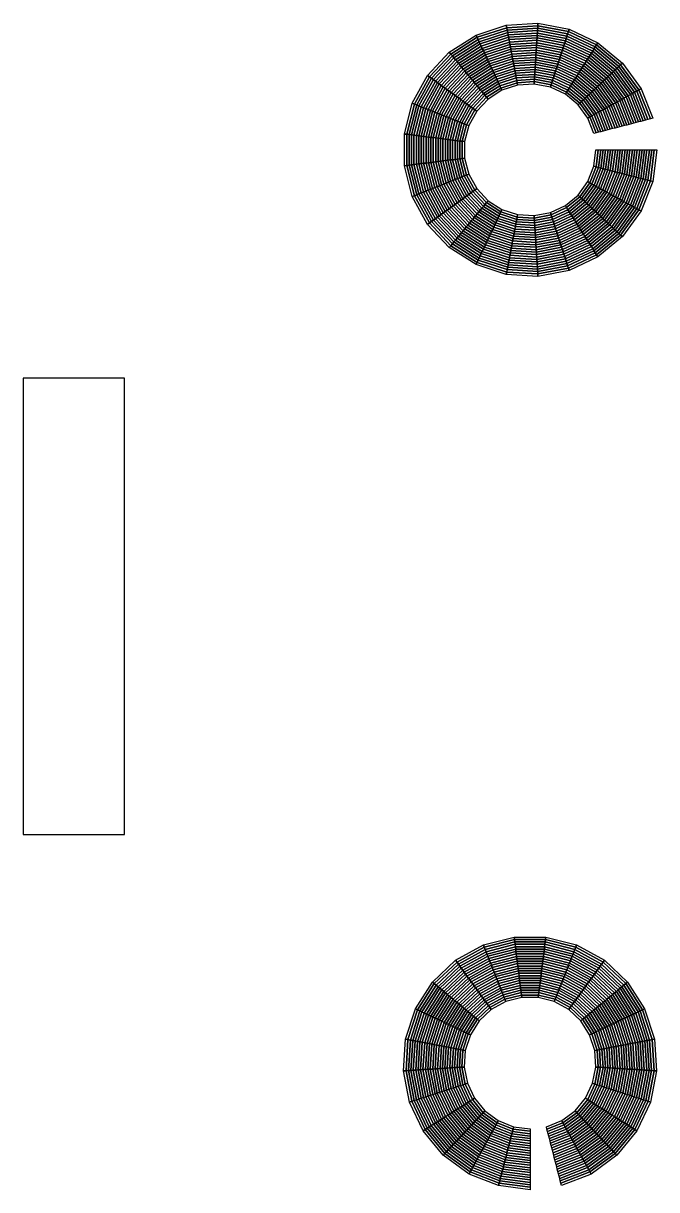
# Model space of a CAD drawing. Header units: millimetres. Extents: x 3.5 to 26.5, y 3.5 to 26.5.
# Drawn here: x 14 to 26.5, y 3.5 to 26.5 of the extents above; entities that cross this region are included whole.
import ezdxf

# ---------------------------------------------------------------- set-up
doc = ezdxf.new("R2010")
doc.units = ezdxf.units.MM
doc.layers.add('CUERPO', color=5, linetype='Continuous')
doc.layers.add('MANIJA', color=3, linetype='Continuous')

msp = doc.modelspace()

# ---------------------------------------------------------------- linework, layer by layer
at = {"layer": 'MANIJA'}
for p, q in [((16, 19.5, 4), (14, 19.5, 4)), ((14, 19.5, 4), (14, 10.5, 4)), ((16, 10.5, 4), (16, 19.5, 4)), ((14, 10.5, 4), (16, 10.5, 4))]:
    msp.add_line(p, q, dxfattribs=at)

# ---------------------------------------------------------------- meshes
at = {"layer": 'CUERPO'}
mesh = msp.add_polymesh((9, 2), dxfattribs=at)
for k, corner in enumerate([(22.437, 25.889, 2.96), (22.406, 25.926, 3), (22.956, 26.219, 2.96), (22.936, 26.262, 3), (23.541, 26.409, 2.96), (23.532, 26.456, 3), (24.154, 26.447, 2.96), (24.157, 26.495, 3), (24.758, 26.332, 2.96), (24.773, 26.378, 3), (25.314, 26.07, 2.96), (25.34, 26.111, 3), (25.787, 25.679, 2.96), (25.822, 25.711, 3), (26.149, 25.181, 2.96), (26.191, 25.204, 3), (26.375, 24.61, 2.96), (26.421, 24.622, 3)]):
    mesh.set_mesh_vertex(divmod(k, 2), corner)
mesh = msp.add_polymesh((9, 9), dxfattribs=at)
for k, corner in enumerate([(22.682, 25.593, 2.64), (22.651, 25.63, 2.68), (22.621, 25.667, 2.72), (22.59, 25.704, 2.76), (22.559, 25.741, 2.8), (22.529, 25.778, 2.84), (22.498, 25.815, 2.88), (22.468, 25.852, 2.92), (22.437, 25.889, 2.96), (23.119, 25.871, 2.64), (23.099, 25.915, 2.68), (23.079, 25.958, 2.72), (23.058, 26.001, 2.76), (23.038, 26.045, 2.8), (23.017, 26.088, 2.84), (22.997, 26.132, 2.88), (22.976, 26.175, 2.92), (22.956, 26.219, 2.96), (23.612, 26.031, 2.64), (23.604, 26.079, 2.68), (23.595, 26.126, 2.72), (23.586, 26.173, 2.76), (23.577, 26.22, 2.8), (23.568, 26.267, 2.84), (23.559, 26.314, 2.88), (23.55, 26.361, 2.92), (23.541, 26.409, 2.96), (24.13, 26.064, 2.64), (24.133, 26.112, 2.68), (24.136, 26.16, 2.72), (24.139, 26.208, 2.76), (24.142, 26.256, 2.8), (24.145, 26.303, 2.84), (24.148, 26.351, 2.88), (24.151, 26.399, 2.92), (24.154, 26.447, 2.96), (24.639, 25.967, 2.64), (24.654, 26.012, 2.68), (24.669, 26.058, 2.72), (24.684, 26.104, 2.76), (24.698, 26.149, 2.8), (24.713, 26.195, 2.84), (24.728, 26.241, 2.88), (24.743, 26.286, 2.92), (24.758, 26.332, 2.96), (25.108, 25.746, 2.64), (25.134, 25.787, 2.68), (25.16, 25.827, 2.72), (25.185, 25.868, 2.76), (25.211, 25.908, 2.8), (25.237, 25.949, 2.84), (25.262, 25.989, 2.88), (25.288, 26.03, 2.92), (25.314, 26.07, 2.96), (25.508, 25.416, 2.64), (25.542, 25.449, 2.68), (25.577, 25.481, 2.72), (25.612, 25.514, 2.76), (25.647, 25.547, 2.8), (25.682, 25.58, 2.84), (25.717, 25.613, 2.88), (25.752, 25.646, 2.92), (25.787, 25.679, 2.96), (25.812, 24.996, 2.64), (25.854, 25.019, 2.68), (25.896, 25.043, 2.72), (25.938, 25.066, 2.76), (25.98, 25.089, 2.8), (26.023, 25.112, 2.84), (26.065, 25.135, 2.88), (26.107, 25.158, 2.92), (26.149, 25.181, 2.96), (26.003, 24.514, 2.64), (26.05, 24.526, 2.68), (26.096, 24.538, 2.72), (26.143, 24.55, 2.76), (26.189, 24.562, 2.8), (26.235, 24.574, 2.84), (26.282, 24.586, 2.88), (26.328, 24.598, 2.92), (26.375, 24.61, 2.96)]):
    mesh.set_mesh_vertex(divmod(k, 9), corner)
mesh = msp.add_polymesh((9, 9), dxfattribs=at)
for k, corner in enumerate([(22.927, 25.298, 2.32), (22.896, 25.335, 2.36), (22.865, 25.372, 2.4), (22.835, 25.408, 2.44), (22.804, 25.445, 2.48), (22.774, 25.482, 2.52), (22.743, 25.519, 2.56), (22.712, 25.556, 2.6), (22.682, 25.593, 2.64), (23.283, 25.524, 2.32), (23.263, 25.567, 2.36), (23.242, 25.611, 2.4), (23.222, 25.654, 2.44), (23.201, 25.697, 2.48), (23.181, 25.741, 2.52), (23.16, 25.784, 2.56), (23.14, 25.828, 2.6), (23.119, 25.871, 2.64), (23.684, 25.654, 2.32), (23.675, 25.701, 2.36), (23.666, 25.748, 2.4), (23.657, 25.796, 2.44), (23.648, 25.843, 2.48), (23.639, 25.89, 2.52), (23.63, 25.937, 2.56), (23.621, 25.984, 2.6), (23.612, 26.031, 2.64), (24.106, 25.681, 2.32), (24.109, 25.729, 2.36), (24.112, 25.776, 2.4), (24.115, 25.824, 2.44), (24.118, 25.872, 2.48), (24.121, 25.92, 2.52), (24.124, 25.968, 2.56), (24.127, 26.016, 2.6), (24.13, 26.064, 2.64), (24.52, 25.602, 2.32), (24.535, 25.647, 2.36), (24.55, 25.693, 2.4), (24.565, 25.739, 2.44), (24.58, 25.784, 2.48), (24.595, 25.83, 2.52), (24.609, 25.875, 2.56), (24.624, 25.921, 2.6), (24.639, 25.967, 2.64), (24.902, 25.422, 2.32), (24.928, 25.462, 2.36), (24.954, 25.503, 2.4), (24.979, 25.543, 2.44), (25.005, 25.584, 2.48), (25.031, 25.624, 2.52), (25.057, 25.665, 2.56), (25.082, 25.706, 2.6), (25.108, 25.746, 2.64), (25.228, 25.153, 2.32), (25.263, 25.186, 2.36), (25.298, 25.218, 2.4), (25.333, 25.251, 2.44), (25.368, 25.284, 2.48), (25.403, 25.317, 2.52), (25.438, 25.35, 2.56), (25.473, 25.383, 2.6), (25.508, 25.416, 2.64), (25.476, 24.811, 2.32), (25.518, 24.834, 2.36), (25.56, 24.858, 2.4), (25.602, 24.881, 2.44), (25.644, 24.904, 2.48), (25.686, 24.927, 2.52), (25.728, 24.95, 2.56), (25.77, 24.973, 2.6), (25.812, 24.996, 2.64), (25.631, 24.419, 2.32), (25.678, 24.431, 2.36), (25.724, 24.443, 2.4), (25.771, 24.455, 2.44), (25.817, 24.467, 2.48), (25.864, 24.478, 2.52), (25.91, 24.49, 2.56), (25.957, 24.502, 2.6), (26.003, 24.514, 2.64)]):
    mesh.set_mesh_vertex(divmod(k, 9), corner)
mesh = msp.add_polymesh((9, 2), dxfattribs=at)
for k, corner in enumerate([(22.956, 21.781, 2.96), (22.936, 21.738, 3), (22.437, 22.111, 2.96), (22.406, 22.074, 3), (22.016, 22.559, 2.96), (21.977, 22.531, 3), (21.72, 23.097, 2.96), (21.676, 23.08, 3), (21.567, 23.693, 2.96), (21.52, 23.687, 3), (21.567, 24.307, 2.96), (21.52, 24.313, 3), (21.72, 24.903, 2.96), (21.676, 24.92, 3), (22.016, 25.441, 2.96), (21.977, 25.469, 3), (22.437, 25.889, 2.96), (22.406, 25.926, 3)]):
    mesh.set_mesh_vertex(divmod(k, 2), corner)
mesh = msp.add_polymesh((9, 9), dxfattribs=at)
for k, corner in enumerate([(23.119, 22.129, 2.64), (23.099, 22.085, 2.68), (23.079, 22.042, 2.72), (23.058, 21.999, 2.76), (23.038, 21.955, 2.8), (23.017, 21.912, 2.84), (22.997, 21.868, 2.88), (22.976, 21.825, 2.92), (22.956, 21.781, 2.96), (22.682, 22.407, 2.64), (22.651, 22.37, 2.68), (22.621, 22.333, 2.72), (22.59, 22.296, 2.76), (22.559, 22.259, 2.8), (22.529, 22.222, 2.84), (22.498, 22.185, 2.88), (22.468, 22.148, 2.92), (22.437, 22.111, 2.96), (22.327, 22.784, 2.64), (22.288, 22.756, 2.68), (22.249, 22.728, 2.72), (22.21, 22.7, 2.76), (22.172, 22.672, 2.8), (22.133, 22.643, 2.84), (22.094, 22.615, 2.88), (22.055, 22.587, 2.92), (22.016, 22.559, 2.96), (22.077, 23.239, 2.64), (22.033, 23.221, 2.68), (21.988, 23.203, 2.72), (21.943, 23.186, 2.76), (21.899, 23.168, 2.8), (21.854, 23.15, 2.84), (21.809, 23.133, 2.88), (21.765, 23.115, 2.92), (21.72, 23.097, 2.96), (21.948, 23.741, 2.64), (21.901, 23.735, 2.68), (21.853, 23.729, 2.72), (21.805, 23.723, 2.76), (21.758, 23.717, 2.8), (21.71, 23.711, 2.84), (21.663, 23.705, 2.88), (21.615, 23.699, 2.92), (21.567, 23.693, 2.96), (21.948, 24.259, 2.64), (21.901, 24.265, 2.68), (21.853, 24.271, 2.72), (21.805, 24.277, 2.76), (21.758, 24.283, 2.8), (21.71, 24.289, 2.84), (21.663, 24.295, 2.88), (21.615, 24.301, 2.92), (21.567, 24.307, 2.96), (22.077, 24.761, 2.64), (22.033, 24.779, 2.68), (21.988, 24.797, 2.72), (21.943, 24.814, 2.76), (21.899, 24.832, 2.8), (21.854, 24.85, 2.84), (21.809, 24.867, 2.88), (21.765, 24.885, 2.92), (21.72, 24.903, 2.96), (22.327, 25.216, 2.64), (22.288, 25.244, 2.68), (22.249, 25.272, 2.72), (22.21, 25.3, 2.76), (22.172, 25.328, 2.8), (22.133, 25.357, 2.84), (22.094, 25.385, 2.88), (22.055, 25.413, 2.92), (22.016, 25.441, 2.96), (22.682, 25.593, 2.64), (22.651, 25.63, 2.68), (22.621, 25.667, 2.72), (22.59, 25.704, 2.76), (22.559, 25.741, 2.8), (22.529, 25.778, 2.84), (22.498, 25.815, 2.88), (22.468, 25.852, 2.92), (22.437, 25.889, 2.96)]):
    mesh.set_mesh_vertex(divmod(k, 9), corner)
mesh = msp.add_polymesh((9, 9), dxfattribs=at)
for k, corner in enumerate([(23.283, 22.476, 2.32), (23.263, 22.433, 2.36), (23.242, 22.389, 2.4), (23.222, 22.346, 2.44), (23.201, 22.303, 2.48), (23.181, 22.259, 2.52), (23.16, 22.216, 2.56), (23.14, 22.172, 2.6), (23.119, 22.129, 2.64), (22.927, 22.702, 2.32), (22.896, 22.665, 2.36), (22.865, 22.628, 2.4), (22.835, 22.592, 2.44), (22.804, 22.555, 2.48), (22.774, 22.518, 2.52), (22.743, 22.481, 2.56), (22.712, 22.444, 2.6), (22.682, 22.407, 2.64), (22.638, 23.01, 2.32), (22.599, 22.982, 2.36), (22.56, 22.954, 2.4), (22.521, 22.926, 2.44), (22.482, 22.897, 2.48), (22.443, 22.869, 2.52), (22.405, 22.841, 2.56), (22.366, 22.813, 2.6), (22.327, 22.784, 2.64), (22.434, 23.38, 2.32), (22.39, 23.362, 2.36), (22.345, 23.345, 2.4), (22.3, 23.327, 2.44), (22.256, 23.309, 2.48), (22.211, 23.292, 2.52), (22.166, 23.274, 2.56), (22.122, 23.256, 2.6), (22.077, 23.239, 2.64), (22.329, 23.789, 2.32), (22.282, 23.783, 2.36), (22.234, 23.777, 2.4), (22.186, 23.771, 2.44), (22.139, 23.765, 2.48), (22.091, 23.759, 2.52), (22.044, 23.753, 2.56), (21.996, 23.747, 2.6), (21.948, 23.741, 2.64), (22.329, 24.211, 2.32), (22.282, 24.217, 2.36), (22.234, 24.223, 2.4), (22.186, 24.229, 2.44), (22.139, 24.235, 2.48), (22.091, 24.241, 2.52), (22.044, 24.247, 2.56), (21.996, 24.253, 2.6), (21.948, 24.259, 2.64), (22.434, 24.62, 2.32), (22.39, 24.638, 2.36), (22.345, 24.655, 2.4), (22.3, 24.673, 2.44), (22.256, 24.691, 2.48), (22.211, 24.708, 2.52), (22.166, 24.726, 2.56), (22.122, 24.744, 2.6), (22.077, 24.761, 2.64), (22.638, 24.99, 2.32), (22.599, 25.018, 2.36), (22.56, 25.046, 2.4), (22.521, 25.074, 2.44), (22.482, 25.103, 2.48), (22.443, 25.131, 2.52), (22.405, 25.159, 2.56), (22.366, 25.187, 2.6), (22.327, 25.216, 2.64), (22.927, 25.298, 2.32), (22.896, 25.335, 2.36), (22.865, 25.372, 2.4), (22.835, 25.408, 2.44), (22.804, 25.445, 2.48), (22.774, 25.482, 2.52), (22.743, 25.519, 2.56), (22.712, 25.556, 2.6), (22.682, 25.593, 2.64)]):
    mesh.set_mesh_vertex(divmod(k, 9), corner)
mesh = msp.add_polymesh((9, 9), dxfattribs=at)
for k, corner in enumerate([(23.171, 25.002, 2), (23.141, 25.039, 2.04), (23.11, 25.076, 2.08), (23.08, 25.113, 2.12), (23.049, 25.15, 2.16), (23.018, 25.187, 2.2), (22.988, 25.224, 2.24), (22.957, 25.261, 2.28), (22.927, 25.298, 2.32), (23.446, 25.176, 2), (23.426, 25.22, 2.04), (23.406, 25.263, 2.08), (23.385, 25.307, 2.12), (23.365, 25.35, 2.16), (23.344, 25.393, 2.2), (23.324, 25.437, 2.24), (23.303, 25.48, 2.28), (23.283, 25.524, 2.32), (23.756, 25.277, 2), (23.747, 25.324, 2.04), (23.738, 25.371, 2.08), (23.729, 25.418, 2.12), (23.72, 25.466, 2.16), (23.711, 25.513, 2.2), (23.702, 25.56, 2.24), (23.693, 25.607, 2.28), (23.684, 25.654, 2.32), (24.082, 25.297, 2), (24.085, 25.345, 2.04), (24.088, 25.393, 2.08), (24.091, 25.441, 2.12), (24.094, 25.489, 2.16), (24.097, 25.537, 2.2), (24.1, 25.585, 2.24), (24.103, 25.633, 2.28), (24.106, 25.681, 2.32), (24.402, 25.236, 2), (24.417, 25.282, 2.04), (24.431, 25.328, 2.08), (24.446, 25.373, 2.12), (24.461, 25.419, 2.16), (24.476, 25.465, 2.2), (24.491, 25.51, 2.24), (24.506, 25.556, 2.28), (24.52, 25.602, 2.32), (24.697, 25.098, 2), (24.722, 25.138, 2.04), (24.748, 25.179, 2.08), (24.774, 25.219, 2.12), (24.799, 25.26, 2.16), (24.825, 25.3, 2.2), (24.851, 25.341, 2.24), (24.877, 25.381, 2.28), (24.902, 25.422, 2.32), (24.948, 24.89, 2), (24.983, 24.923, 2.04), (25.018, 24.956, 2.08), (25.053, 24.988, 2.12), (25.088, 25.021, 2.16), (25.123, 25.054, 2.2), (25.158, 25.087, 2.24), (25.193, 25.12, 2.28), (25.228, 25.153, 2.32), (25.139, 24.626, 2), (25.181, 24.649, 2.04), (25.223, 24.673, 2.08), (25.265, 24.696, 2.12), (25.307, 24.719, 2.16), (25.35, 24.742, 2.2), (25.392, 24.765, 2.24), (25.434, 24.788, 2.28), (25.476, 24.811, 2.32), (25.259, 24.323, 2), (25.306, 24.335, 2.04), (25.352, 24.347, 2.08), (25.399, 24.359, 2.12), (25.445, 24.371, 2.16), (25.492, 24.383, 2.2), (25.538, 24.395, 2.24), (25.585, 24.407, 2.28), (25.631, 24.419, 2.32)]):
    mesh.set_mesh_vertex(divmod(k, 9), corner)
mesh = msp.add_polymesh((9, 9), dxfattribs=at)
for k, corner in enumerate([(23.446, 22.824, 2), (23.426, 22.78, 2.04), (23.406, 22.737, 2.08), (23.385, 22.693, 2.12), (23.365, 22.65, 2.16), (23.344, 22.607, 2.2), (23.324, 22.563, 2.24), (23.303, 22.52, 2.28), (23.283, 22.476, 2.32), (23.171, 22.998, 2), (23.141, 22.961, 2.04), (23.11, 22.924, 2.08), (23.08, 22.887, 2.12), (23.049, 22.85, 2.16), (23.018, 22.813, 2.2), (22.988, 22.776, 2.24), (22.957, 22.739, 2.28), (22.927, 22.702, 2.32), (22.948, 23.236, 2), (22.909, 23.208, 2.04), (22.871, 23.179, 2.08), (22.832, 23.151, 2.12), (22.793, 23.123, 2.16), (22.754, 23.095, 2.2), (22.715, 23.067, 2.24), (22.676, 23.038, 2.28), (22.638, 23.01, 2.32), (22.791, 23.521, 2), (22.747, 23.504, 2.04), (22.702, 23.486, 2.08), (22.657, 23.468, 2.12), (22.613, 23.451, 2.16), (22.568, 23.433, 2.2), (22.524, 23.415, 2.24), (22.479, 23.398, 2.28), (22.434, 23.38, 2.32), (22.71, 23.837, 2), (22.663, 23.831, 2.04), (22.615, 23.825, 2.08), (22.567, 23.819, 2.12), (22.52, 23.813, 2.16), (22.472, 23.807, 2.2), (22.425, 23.801, 2.24), (22.377, 23.795, 2.28), (22.329, 23.789, 2.32), (22.71, 24.163, 2), (22.663, 24.169, 2.04), (22.615, 24.175, 2.08), (22.567, 24.181, 2.12), (22.52, 24.187, 2.16), (22.472, 24.193, 2.2), (22.425, 24.199, 2.24), (22.377, 24.205, 2.28), (22.329, 24.211, 2.32), (22.791, 24.479, 2), (22.747, 24.496, 2.04), (22.702, 24.514, 2.08), (22.657, 24.532, 2.12), (22.613, 24.549, 2.16), (22.568, 24.567, 2.2), (22.524, 24.585, 2.24), (22.479, 24.602, 2.28), (22.434, 24.62, 2.32), (22.948, 24.764, 2), (22.909, 24.792, 2.04), (22.871, 24.821, 2.08), (22.832, 24.849, 2.12), (22.793, 24.877, 2.16), (22.754, 24.905, 2.2), (22.715, 24.933, 2.24), (22.676, 24.962, 2.28), (22.638, 24.99, 2.32), (23.171, 25.002, 2), (23.141, 25.039, 2.04), (23.11, 25.076, 2.08), (23.08, 25.113, 2.12), (23.049, 25.15, 2.16), (23.018, 25.187, 2.2), (22.988, 25.224, 2.24), (22.957, 25.261, 2.28), (22.927, 25.298, 2.32)]):
    mesh.set_mesh_vertex(divmod(k, 9), corner)
mesh = msp.add_polymesh((9, 2), dxfattribs=at)
for k, corner in enumerate([(26.452, 24, 2.96), (26.5, 24, 3), (26.375, 23.39, 2.96), (26.421, 23.378, 3), (26.149, 22.819, 2.96), (26.191, 22.796, 3), (25.787, 22.321, 2.96), (25.822, 22.289, 3), (25.314, 21.93, 2.96), (25.34, 21.889, 3), (24.758, 21.668, 2.96), (24.773, 21.622, 3), (24.154, 21.553, 2.96), (24.157, 21.505, 3), (23.541, 21.591, 2.96), (23.532, 21.544, 3), (22.956, 21.781, 2.96), (22.936, 21.738, 3)]):
    mesh.set_mesh_vertex(divmod(k, 2), corner)
mesh = msp.add_polymesh((9, 9), dxfattribs=at)
for k, corner in enumerate([(26.068, 24, 2.64), (26.116, 24, 2.68), (26.164, 24, 2.72), (26.212, 24, 2.76), (26.26, 24, 2.8), (26.308, 24, 2.84), (26.356, 24, 2.88), (26.404, 24, 2.92), (26.452, 24, 2.96), (26.003, 23.486, 2.64), (26.05, 23.474, 2.68), (26.096, 23.462, 2.72), (26.143, 23.45, 2.76), (26.189, 23.438, 2.8), (26.235, 23.426, 2.84), (26.282, 23.414, 2.88), (26.328, 23.402, 2.92), (26.375, 23.39, 2.96), (25.812, 23.004, 2.64), (25.854, 22.981, 2.68), (25.896, 22.957, 2.72), (25.938, 22.934, 2.76), (25.98, 22.911, 2.8), (26.023, 22.888, 2.84), (26.065, 22.865, 2.88), (26.107, 22.842, 2.92), (26.149, 22.819, 2.96), (25.508, 22.584, 2.64), (25.542, 22.551, 2.68), (25.577, 22.519, 2.72), (25.612, 22.486, 2.76), (25.647, 22.453, 2.8), (25.682, 22.42, 2.84), (25.717, 22.387, 2.88), (25.752, 22.354, 2.92), (25.787, 22.321, 2.96), (25.108, 22.254, 2.64), (25.134, 22.213, 2.68), (25.16, 22.173, 2.72), (25.185, 22.132, 2.76), (25.211, 22.092, 2.8), (25.237, 22.051, 2.84), (25.262, 22.011, 2.88), (25.288, 21.97, 2.92), (25.314, 21.93, 2.96), (24.639, 22.033, 2.64), (24.654, 21.988, 2.68), (24.669, 21.942, 2.72), (24.684, 21.896, 2.76), (24.698, 21.851, 2.8), (24.713, 21.805, 2.84), (24.728, 21.759, 2.88), (24.743, 21.714, 2.92), (24.758, 21.668, 2.96), (24.13, 21.936, 2.64), (24.133, 21.888, 2.68), (24.136, 21.84, 2.72), (24.139, 21.792, 2.76), (24.142, 21.744, 2.8), (24.145, 21.697, 2.84), (24.148, 21.649, 2.88), (24.151, 21.601, 2.92), (24.154, 21.553, 2.96), (23.612, 21.969, 2.64), (23.604, 21.921, 2.68), (23.595, 21.874, 2.72), (23.586, 21.827, 2.76), (23.577, 21.78, 2.8), (23.568, 21.733, 2.84), (23.559, 21.686, 2.88), (23.55, 21.639, 2.92), (23.541, 21.591, 2.96), (23.119, 22.129, 2.64), (23.099, 22.085, 2.68), (23.079, 22.042, 2.72), (23.058, 21.999, 2.76), (23.038, 21.955, 2.8), (23.017, 21.912, 2.84), (22.997, 21.868, 2.88), (22.976, 21.825, 2.92), (22.956, 21.781, 2.96)]):
    mesh.set_mesh_vertex(divmod(k, 9), corner)
mesh = msp.add_polymesh((9, 9), dxfattribs=at)
for k, corner in enumerate([(25.684, 24, 2.32), (25.732, 24, 2.36), (25.78, 24, 2.4), (25.828, 24, 2.44), (25.876, 24, 2.48), (25.924, 24, 2.52), (25.972, 24, 2.56), (26.02, 24, 2.6), (26.068, 24, 2.64), (25.631, 23.581, 2.32), (25.678, 23.569, 2.36), (25.724, 23.557, 2.4), (25.771, 23.545, 2.44), (25.817, 23.533, 2.48), (25.864, 23.522, 2.52), (25.91, 23.51, 2.56), (25.957, 23.498, 2.6), (26.003, 23.486, 2.64), (25.476, 23.189, 2.32), (25.518, 23.166, 2.36), (25.56, 23.142, 2.4), (25.602, 23.119, 2.44), (25.644, 23.096, 2.48), (25.686, 23.073, 2.52), (25.728, 23.05, 2.56), (25.77, 23.027, 2.6), (25.812, 23.004, 2.64), (25.228, 22.847, 2.32), (25.263, 22.814, 2.36), (25.298, 22.782, 2.4), (25.333, 22.749, 2.44), (25.368, 22.716, 2.48), (25.403, 22.683, 2.52), (25.438, 22.65, 2.56), (25.473, 22.617, 2.6), (25.508, 22.584, 2.64), (24.902, 22.578, 2.32), (24.928, 22.538, 2.36), (24.954, 22.497, 2.4), (24.979, 22.457, 2.44), (25.005, 22.416, 2.48), (25.031, 22.376, 2.52), (25.057, 22.335, 2.56), (25.082, 22.294, 2.6), (25.108, 22.254, 2.64), (24.52, 22.398, 2.32), (24.535, 22.353, 2.36), (24.55, 22.307, 2.4), (24.565, 22.261, 2.44), (24.58, 22.216, 2.48), (24.595, 22.17, 2.52), (24.609, 22.125, 2.56), (24.624, 22.079, 2.6), (24.639, 22.033, 2.64), (24.106, 22.319, 2.32), (24.109, 22.271, 2.36), (24.112, 22.224, 2.4), (24.115, 22.176, 2.44), (24.118, 22.128, 2.48), (24.121, 22.08, 2.52), (24.124, 22.032, 2.56), (24.127, 21.984, 2.6), (24.13, 21.936, 2.64), (23.684, 22.346, 2.32), (23.675, 22.299, 2.36), (23.666, 22.252, 2.4), (23.657, 22.204, 2.44), (23.648, 22.157, 2.48), (23.639, 22.11, 2.52), (23.63, 22.063, 2.56), (23.621, 22.016, 2.6), (23.612, 21.969, 2.64), (23.283, 22.476, 2.32), (23.263, 22.433, 2.36), (23.242, 22.389, 2.4), (23.222, 22.346, 2.44), (23.201, 22.303, 2.48), (23.181, 22.259, 2.52), (23.16, 22.216, 2.56), (23.14, 22.172, 2.6), (23.119, 22.129, 2.64)]):
    mesh.set_mesh_vertex(divmod(k, 9), corner)
mesh = msp.add_polymesh((9, 9), dxfattribs=at)
for k, corner in enumerate([(25.3, 24, 2), (25.348, 24, 2.04), (25.396, 24, 2.08), (25.444, 24, 2.12), (25.492, 24, 2.16), (25.54, 24, 2.2), (25.588, 24, 2.24), (25.636, 24, 2.28), (25.684, 24, 2.32), (25.259, 23.677, 2), (25.306, 23.665, 2.04), (25.352, 23.653, 2.08), (25.399, 23.641, 2.12), (25.445, 23.629, 2.16), (25.492, 23.617, 2.2), (25.538, 23.605, 2.24), (25.585, 23.593, 2.28), (25.631, 23.581, 2.32), (25.139, 23.374, 2), (25.181, 23.351, 2.04), (25.223, 23.327, 2.08), (25.265, 23.304, 2.12), (25.307, 23.281, 2.16), (25.35, 23.258, 2.2), (25.392, 23.235, 2.24), (25.434, 23.212, 2.28), (25.476, 23.189, 2.32), (24.948, 23.11, 2), (24.983, 23.077, 2.04), (25.018, 23.044, 2.08), (25.053, 23.012, 2.12), (25.088, 22.979, 2.16), (25.123, 22.946, 2.2), (25.158, 22.913, 2.24), (25.193, 22.88, 2.28), (25.228, 22.847, 2.32), (24.697, 22.902, 2), (24.722, 22.862, 2.04), (24.748, 22.821, 2.08), (24.774, 22.781, 2.12), (24.799, 22.74, 2.16), (24.825, 22.7, 2.2), (24.851, 22.659, 2.24), (24.877, 22.619, 2.28), (24.902, 22.578, 2.32), (24.402, 22.764, 2), (24.417, 22.718, 2.04), (24.431, 22.672, 2.08), (24.446, 22.627, 2.12), (24.461, 22.581, 2.16), (24.476, 22.535, 2.2), (24.491, 22.49, 2.24), (24.506, 22.444, 2.28), (24.52, 22.398, 2.32), (24.082, 22.703, 2), (24.085, 22.655, 2.04), (24.088, 22.607, 2.08), (24.091, 22.559, 2.12), (24.094, 22.511, 2.16), (24.097, 22.463, 2.2), (24.1, 22.415, 2.24), (24.103, 22.367, 2.28), (24.106, 22.319, 2.32), (23.756, 22.723, 2), (23.747, 22.676, 2.04), (23.738, 22.629, 2.08), (23.729, 22.582, 2.12), (23.72, 22.534, 2.16), (23.711, 22.487, 2.2), (23.702, 22.44, 2.24), (23.693, 22.393, 2.28), (23.684, 22.346, 2.32), (23.446, 22.824, 2), (23.426, 22.78, 2.04), (23.406, 22.737, 2.08), (23.385, 22.693, 2.12), (23.365, 22.65, 2.16), (23.344, 22.607, 2.2), (23.324, 22.563, 2.24), (23.303, 22.52, 2.28), (23.283, 22.476, 2.32)]):
    mesh.set_mesh_vertex(divmod(k, 9), corner)
mesh = msp.add_polymesh((9, 2), dxfattribs=at)
for k, corner in enumerate([(21.781, 7.044, 2.96), (21.738, 7.064, 3), (22.111, 7.563, 2.96), (22.074, 7.594, 3), (22.559, 7.984, 2.96), (22.531, 8.023, 3), (23.097, 8.28, 2.96), (23.08, 8.324, 3), (23.693, 8.433, 2.96), (23.687, 8.48, 3), (24.307, 8.433, 2.96), (24.313, 8.48, 3), (24.903, 8.28, 2.96), (24.92, 8.324, 3), (25.441, 7.984, 2.96), (25.469, 8.023, 3), (25.889, 7.563, 2.96), (25.926, 7.594, 3)]):
    mesh.set_mesh_vertex(divmod(k, 2), corner)
mesh = msp.add_polymesh((9, 9), dxfattribs=at)
for k, corner in enumerate([(22.129, 6.881, 2.64), (22.085, 6.901, 2.68), (22.042, 6.921, 2.72), (21.999, 6.942, 2.76), (21.955, 6.962, 2.8), (21.912, 6.983, 2.84), (21.868, 7.003, 2.88), (21.825, 7.024, 2.92), (21.781, 7.044, 2.96), (22.407, 7.318, 2.64), (22.37, 7.349, 2.68), (22.333, 7.379, 2.72), (22.296, 7.41, 2.76), (22.259, 7.441, 2.8), (22.222, 7.471, 2.84), (22.185, 7.502, 2.88), (22.148, 7.532, 2.92), (22.111, 7.563, 2.96), (22.784, 7.673, 2.64), (22.756, 7.712, 2.68), (22.728, 7.751, 2.72), (22.7, 7.79, 2.76), (22.672, 7.828, 2.8), (22.643, 7.867, 2.84), (22.615, 7.906, 2.88), (22.587, 7.945, 2.92), (22.559, 7.984, 2.96), (23.239, 7.923, 2.64), (23.221, 7.967, 2.68), (23.203, 8.012, 2.72), (23.186, 8.057, 2.76), (23.168, 8.101, 2.8), (23.15, 8.146, 2.84), (23.133, 8.191, 2.88), (23.115, 8.235, 2.92), (23.097, 8.28, 2.96), (23.741, 8.052, 2.64), (23.735, 8.099, 2.68), (23.729, 8.147, 2.72), (23.723, 8.195, 2.76), (23.717, 8.242, 2.8), (23.711, 8.29, 2.84), (23.705, 8.337, 2.88), (23.699, 8.385, 2.92), (23.693, 8.433, 2.96), (24.259, 8.052, 2.64), (24.265, 8.099, 2.68), (24.271, 8.147, 2.72), (24.277, 8.195, 2.76), (24.283, 8.242, 2.8), (24.289, 8.29, 2.84), (24.295, 8.337, 2.88), (24.301, 8.385, 2.92), (24.307, 8.433, 2.96), (24.761, 7.923, 2.64), (24.779, 7.967, 2.68), (24.797, 8.012, 2.72), (24.814, 8.057, 2.76), (24.832, 8.101, 2.8), (24.85, 8.146, 2.84), (24.867, 8.191, 2.88), (24.885, 8.235, 2.92), (24.903, 8.28, 2.96), (25.216, 7.673, 2.64), (25.244, 7.712, 2.68), (25.272, 7.751, 2.72), (25.3, 7.79, 2.76), (25.328, 7.828, 2.8), (25.357, 7.867, 2.84), (25.385, 7.906, 2.88), (25.413, 7.945, 2.92), (25.441, 7.984, 2.96), (25.593, 7.318, 2.64), (25.63, 7.349, 2.68), (25.667, 7.379, 2.72), (25.704, 7.41, 2.76), (25.741, 7.441, 2.8), (25.778, 7.471, 2.84), (25.815, 7.502, 2.88), (25.852, 7.532, 2.92), (25.889, 7.563, 2.96)]):
    mesh.set_mesh_vertex(divmod(k, 9), corner)
mesh = msp.add_polymesh((9, 9), dxfattribs=at)
for k, corner in enumerate([(22.476, 6.717, 2.32), (22.433, 6.737, 2.36), (22.389, 6.758, 2.4), (22.346, 6.778, 2.44), (22.303, 6.799, 2.48), (22.259, 6.819, 2.52), (22.216, 6.84, 2.56), (22.172, 6.86, 2.6), (22.129, 6.881, 2.64), (22.702, 7.073, 2.32), (22.665, 7.104, 2.36), (22.628, 7.135, 2.4), (22.592, 7.165, 2.44), (22.555, 7.196, 2.48), (22.518, 7.226, 2.52), (22.481, 7.257, 2.56), (22.444, 7.288, 2.6), (22.407, 7.318, 2.64), (23.01, 7.362, 2.32), (22.982, 7.401, 2.36), (22.954, 7.44, 2.4), (22.926, 7.479, 2.44), (22.897, 7.518, 2.48), (22.869, 7.557, 2.52), (22.841, 7.595, 2.56), (22.813, 7.634, 2.6), (22.784, 7.673, 2.64), (23.38, 7.566, 2.32), (23.362, 7.61, 2.36), (23.345, 7.655, 2.4), (23.327, 7.7, 2.44), (23.309, 7.744, 2.48), (23.292, 7.789, 2.52), (23.274, 7.834, 2.56), (23.256, 7.878, 2.6), (23.239, 7.923, 2.64), (23.789, 7.671, 2.32), (23.783, 7.718, 2.36), (23.777, 7.766, 2.4), (23.771, 7.814, 2.44), (23.765, 7.861, 2.48), (23.759, 7.909, 2.52), (23.753, 7.956, 2.56), (23.747, 8.004, 2.6), (23.741, 8.052, 2.64), (24.211, 7.671, 2.32), (24.217, 7.718, 2.36), (24.223, 7.766, 2.4), (24.229, 7.814, 2.44), (24.235, 7.861, 2.48), (24.241, 7.909, 2.52), (24.247, 7.956, 2.56), (24.253, 8.004, 2.6), (24.259, 8.052, 2.64), (24.62, 7.566, 2.32), (24.638, 7.61, 2.36), (24.655, 7.655, 2.4), (24.673, 7.7, 2.44), (24.691, 7.744, 2.48), (24.708, 7.789, 2.52), (24.726, 7.834, 2.56), (24.744, 7.878, 2.6), (24.761, 7.923, 2.64), (24.99, 7.362, 2.32), (25.018, 7.401, 2.36), (25.046, 7.44, 2.4), (25.074, 7.479, 2.44), (25.103, 7.518, 2.48), (25.131, 7.557, 2.52), (25.159, 7.595, 2.56), (25.187, 7.634, 2.6), (25.216, 7.673, 2.64), (25.298, 7.073, 2.32), (25.335, 7.104, 2.36), (25.372, 7.135, 2.4), (25.408, 7.165, 2.44), (25.445, 7.196, 2.48), (25.482, 7.226, 2.52), (25.519, 7.257, 2.56), (25.556, 7.288, 2.6), (25.593, 7.318, 2.64)]):
    mesh.set_mesh_vertex(divmod(k, 9), corner)
mesh = msp.add_polymesh((9, 9), dxfattribs=at)
for k, corner in enumerate([(22.824, 6.554, 2), (22.78, 6.574, 2.04), (22.737, 6.594, 2.08), (22.693, 6.615, 2.12), (22.65, 6.635, 2.16), (22.607, 6.656, 2.2), (22.563, 6.676, 2.24), (22.52, 6.697, 2.28), (22.476, 6.717, 2.32), (22.998, 6.829, 2), (22.961, 6.859, 2.04), (22.924, 6.89, 2.08), (22.887, 6.92, 2.12), (22.85, 6.951, 2.16), (22.813, 6.982, 2.2), (22.776, 7.012, 2.24), (22.739, 7.043, 2.28), (22.702, 7.073, 2.32), (23.236, 7.052, 2), (23.208, 7.091, 2.04), (23.179, 7.129, 2.08), (23.151, 7.168, 2.12), (23.123, 7.207, 2.16), (23.095, 7.246, 2.2), (23.067, 7.285, 2.24), (23.038, 7.324, 2.28), (23.01, 7.362, 2.32), (23.521, 7.209, 2), (23.504, 7.253, 2.04), (23.486, 7.298, 2.08), (23.468, 7.343, 2.12), (23.451, 7.387, 2.16), (23.433, 7.432, 2.2), (23.415, 7.476, 2.24), (23.398, 7.521, 2.28), (23.38, 7.566, 2.32), (23.837, 7.29, 2), (23.831, 7.337, 2.04), (23.825, 7.385, 2.08), (23.819, 7.433, 2.12), (23.813, 7.48, 2.16), (23.807, 7.528, 2.2), (23.801, 7.575, 2.24), (23.795, 7.623, 2.28), (23.789, 7.671, 2.32), (24.163, 7.29, 2), (24.169, 7.337, 2.04), (24.175, 7.385, 2.08), (24.181, 7.433, 2.12), (24.187, 7.48, 2.16), (24.193, 7.528, 2.2), (24.199, 7.575, 2.24), (24.205, 7.623, 2.28), (24.211, 7.671, 2.32), (24.479, 7.209, 2), (24.496, 7.253, 2.04), (24.514, 7.298, 2.08), (24.532, 7.343, 2.12), (24.549, 7.387, 2.16), (24.567, 7.432, 2.2), (24.585, 7.476, 2.24), (24.602, 7.521, 2.28), (24.62, 7.566, 2.32), (24.764, 7.052, 2), (24.792, 7.091, 2.04), (24.821, 7.129, 2.08), (24.849, 7.168, 2.12), (24.877, 7.207, 2.16), (24.905, 7.246, 2.2), (24.933, 7.285, 2.24), (24.962, 7.324, 2.28), (24.99, 7.362, 2.32), (25.002, 6.829, 2), (25.039, 6.859, 2.04), (25.076, 6.89, 2.08), (25.113, 6.92, 2.12), (25.15, 6.951, 2.16), (25.187, 6.982, 2.2), (25.224, 7.012, 2.24), (25.261, 7.043, 2.28), (25.298, 7.073, 2.32)]):
    mesh.set_mesh_vertex(divmod(k, 9), corner)
mesh = msp.add_polymesh((9, 2), dxfattribs=at)
for k, corner in enumerate([(25.889, 7.563, 2.96), (25.926, 7.594, 3), (26.219, 7.044, 2.96), (26.262, 7.064, 3), (26.409, 6.459, 2.96), (26.456, 6.468, 3), (26.447, 5.846, 2.96), (26.495, 5.843, 3), (26.332, 5.242, 2.96), (26.378, 5.227, 3), (26.07, 4.686, 2.96), (26.111, 4.66, 3), (25.679, 4.213, 2.96), (25.711, 4.178, 3), (25.181, 3.851, 2.96), (25.204, 3.809, 3), (24.61, 3.625, 2.96), (24.622, 3.579, 3)]):
    mesh.set_mesh_vertex(divmod(k, 2), corner)
mesh = msp.add_polymesh((9, 9), dxfattribs=at)
for k, corner in enumerate([(25.593, 7.318, 2.64), (25.63, 7.349, 2.68), (25.667, 7.379, 2.72), (25.704, 7.41, 2.76), (25.741, 7.441, 2.8), (25.778, 7.471, 2.84), (25.815, 7.502, 2.88), (25.852, 7.532, 2.92), (25.889, 7.563, 2.96), (25.871, 6.881, 2.64), (25.915, 6.901, 2.68), (25.958, 6.921, 2.72), (26.001, 6.942, 2.76), (26.045, 6.962, 2.8), (26.088, 6.983, 2.84), (26.132, 7.003, 2.88), (26.175, 7.024, 2.92), (26.219, 7.044, 2.96), (26.031, 6.388, 2.64), (26.079, 6.396, 2.68), (26.126, 6.405, 2.72), (26.173, 6.414, 2.76), (26.22, 6.423, 2.8), (26.267, 6.432, 2.84), (26.314, 6.441, 2.88), (26.361, 6.45, 2.92), (26.409, 6.459, 2.96), (26.064, 5.87, 2.64), (26.112, 5.867, 2.68), (26.16, 5.864, 2.72), (26.208, 5.861, 2.76), (26.256, 5.858, 2.8), (26.303, 5.855, 2.84), (26.351, 5.852, 2.88), (26.399, 5.849, 2.92), (26.447, 5.846, 2.96), (25.967, 5.361, 2.64), (26.012, 5.346, 2.68), (26.058, 5.331, 2.72), (26.104, 5.316, 2.76), (26.149, 5.302, 2.8), (26.195, 5.287, 2.84), (26.241, 5.272, 2.88), (26.286, 5.257, 2.92), (26.332, 5.242, 2.96), (25.746, 4.892, 2.64), (25.787, 4.866, 2.68), (25.827, 4.84, 2.72), (25.868, 4.815, 2.76), (25.908, 4.789, 2.8), (25.949, 4.763, 2.84), (25.989, 4.738, 2.88), (26.03, 4.712, 2.92), (26.07, 4.686, 2.96), (25.416, 4.492, 2.64), (25.449, 4.458, 2.68), (25.481, 4.423, 2.72), (25.514, 4.388, 2.76), (25.547, 4.353, 2.8), (25.58, 4.318, 2.84), (25.613, 4.283, 2.88), (25.646, 4.248, 2.92), (25.679, 4.213, 2.96), (24.996, 4.188, 2.64), (25.019, 4.146, 2.68), (25.043, 4.104, 2.72), (25.066, 4.062, 2.76), (25.089, 4.02, 2.8), (25.112, 3.977, 2.84), (25.135, 3.935, 2.88), (25.158, 3.893, 2.92), (25.181, 3.851, 2.96), (24.514, 3.997, 2.64), (24.526, 3.95, 2.68), (24.538, 3.904, 2.72), (24.55, 3.857, 2.76), (24.562, 3.811, 2.8), (24.574, 3.765, 2.84), (24.586, 3.718, 2.88), (24.598, 3.672, 2.92), (24.61, 3.625, 2.96)]):
    mesh.set_mesh_vertex(divmod(k, 9), corner)
mesh = msp.add_polymesh((9, 9), dxfattribs=at)
for k, corner in enumerate([(25.298, 7.073, 2.32), (25.335, 7.104, 2.36), (25.372, 7.135, 2.4), (25.408, 7.165, 2.44), (25.445, 7.196, 2.48), (25.482, 7.226, 2.52), (25.519, 7.257, 2.56), (25.556, 7.288, 2.6), (25.593, 7.318, 2.64), (25.524, 6.717, 2.32), (25.567, 6.737, 2.36), (25.611, 6.758, 2.4), (25.654, 6.778, 2.44), (25.697, 6.799, 2.48), (25.741, 6.819, 2.52), (25.784, 6.84, 2.56), (25.828, 6.86, 2.6), (25.871, 6.881, 2.64), (25.654, 6.316, 2.32), (25.701, 6.325, 2.36), (25.748, 6.334, 2.4), (25.796, 6.343, 2.44), (25.843, 6.352, 2.48), (25.89, 6.361, 2.52), (25.937, 6.37, 2.56), (25.984, 6.379, 2.6), (26.031, 6.388, 2.64), (25.681, 5.894, 2.32), (25.729, 5.891, 2.36), (25.776, 5.888, 2.4), (25.824, 5.885, 2.44), (25.872, 5.882, 2.48), (25.92, 5.879, 2.52), (25.968, 5.876, 2.56), (26.016, 5.873, 2.6), (26.064, 5.87, 2.64), (25.602, 5.48, 2.32), (25.647, 5.465, 2.36), (25.693, 5.45, 2.4), (25.739, 5.435, 2.44), (25.784, 5.42, 2.48), (25.83, 5.405, 2.52), (25.875, 5.391, 2.56), (25.921, 5.376, 2.6), (25.967, 5.361, 2.64), (25.422, 5.098, 2.32), (25.462, 5.072, 2.36), (25.503, 5.046, 2.4), (25.543, 5.021, 2.44), (25.584, 4.995, 2.48), (25.624, 4.969, 2.52), (25.665, 4.943, 2.56), (25.706, 4.918, 2.6), (25.746, 4.892, 2.64), (25.153, 4.772, 2.32), (25.186, 4.737, 2.36), (25.218, 4.702, 2.4), (25.251, 4.667, 2.44), (25.284, 4.632, 2.48), (25.317, 4.597, 2.52), (25.35, 4.562, 2.56), (25.383, 4.527, 2.6), (25.416, 4.492, 2.64), (24.811, 4.524, 2.32), (24.834, 4.482, 2.36), (24.858, 4.44, 2.4), (24.881, 4.398, 2.44), (24.904, 4.356, 2.48), (24.927, 4.314, 2.52), (24.95, 4.272, 2.56), (24.973, 4.23, 2.6), (24.996, 4.188, 2.64), (24.419, 4.369, 2.32), (24.431, 4.322, 2.36), (24.443, 4.276, 2.4), (24.455, 4.229, 2.44), (24.467, 4.183, 2.48), (24.478, 4.136, 2.52), (24.49, 4.09, 2.56), (24.502, 4.043, 2.6), (24.514, 3.997, 2.64)]):
    mesh.set_mesh_vertex(divmod(k, 9), corner)
mesh = msp.add_polymesh((9, 2), dxfattribs=at)
for k, corner in enumerate([(24, 3.548, 2.96), (24, 3.5, 3), (23.39, 3.625, 2.96), (23.378, 3.579, 3), (22.819, 3.851, 2.96), (22.796, 3.809, 3), (22.321, 4.213, 2.96), (22.289, 4.178, 3), (21.93, 4.686, 2.96), (21.889, 4.66, 3), (21.668, 5.242, 2.96), (21.622, 5.227, 3), (21.553, 5.846, 2.96), (21.505, 5.843, 3), (21.591, 6.459, 2.96), (21.544, 6.468, 3), (21.781, 7.044, 2.96), (21.738, 7.064, 3)]):
    mesh.set_mesh_vertex(divmod(k, 2), corner)
mesh = msp.add_polymesh((9, 9), dxfattribs=at)
for k, corner in enumerate([(24, 3.932, 2.64), (24, 3.884, 2.68), (24, 3.836, 2.72), (24, 3.788, 2.76), (24, 3.74, 2.8), (24, 3.692, 2.84), (24, 3.644, 2.88), (24, 3.596, 2.92), (24, 3.548, 2.96), (23.486, 3.997, 2.64), (23.474, 3.95, 2.68), (23.462, 3.904, 2.72), (23.45, 3.857, 2.76), (23.438, 3.811, 2.8), (23.426, 3.765, 2.84), (23.414, 3.718, 2.88), (23.402, 3.672, 2.92), (23.39, 3.625, 2.96), (23.004, 4.188, 2.64), (22.981, 4.146, 2.68), (22.957, 4.104, 2.72), (22.934, 4.062, 2.76), (22.911, 4.02, 2.8), (22.888, 3.977, 2.84), (22.865, 3.935, 2.88), (22.842, 3.893, 2.92), (22.819, 3.851, 2.96), (22.584, 4.492, 2.64), (22.551, 4.458, 2.68), (22.519, 4.423, 2.72), (22.486, 4.388, 2.76), (22.453, 4.353, 2.8), (22.42, 4.318, 2.84), (22.387, 4.283, 2.88), (22.354, 4.248, 2.92), (22.321, 4.213, 2.96), (22.254, 4.892, 2.64), (22.213, 4.866, 2.68), (22.173, 4.84, 2.72), (22.132, 4.815, 2.76), (22.092, 4.789, 2.8), (22.051, 4.763, 2.84), (22.011, 4.738, 2.88), (21.97, 4.712, 2.92), (21.93, 4.686, 2.96), (22.033, 5.361, 2.64), (21.988, 5.346, 2.68), (21.942, 5.331, 2.72), (21.896, 5.316, 2.76), (21.851, 5.302, 2.8), (21.805, 5.287, 2.84), (21.759, 5.272, 2.88), (21.714, 5.257, 2.92), (21.668, 5.242, 2.96), (21.936, 5.87, 2.64), (21.888, 5.867, 2.68), (21.84, 5.864, 2.72), (21.792, 5.861, 2.76), (21.744, 5.858, 2.8), (21.697, 5.855, 2.84), (21.649, 5.852, 2.88), (21.601, 5.849, 2.92), (21.553, 5.846, 2.96), (21.969, 6.388, 2.64), (21.921, 6.396, 2.68), (21.874, 6.405, 2.72), (21.827, 6.414, 2.76), (21.78, 6.423, 2.8), (21.733, 6.432, 2.84), (21.686, 6.441, 2.88), (21.639, 6.45, 2.92), (21.591, 6.459, 2.96), (22.129, 6.881, 2.64), (22.085, 6.901, 2.68), (22.042, 6.921, 2.72), (21.999, 6.942, 2.76), (21.955, 6.962, 2.8), (21.912, 6.983, 2.84), (21.868, 7.003, 2.88), (21.825, 7.024, 2.92), (21.781, 7.044, 2.96)]):
    mesh.set_mesh_vertex(divmod(k, 9), corner)
mesh = msp.add_polymesh((9, 9), dxfattribs=at)
for k, corner in enumerate([(25.002, 6.829, 2), (25.039, 6.859, 2.04), (25.076, 6.89, 2.08), (25.113, 6.92, 2.12), (25.15, 6.951, 2.16), (25.187, 6.982, 2.2), (25.224, 7.012, 2.24), (25.261, 7.043, 2.28), (25.298, 7.073, 2.32), (25.176, 6.554, 2), (25.22, 6.574, 2.04), (25.263, 6.594, 2.08), (25.307, 6.615, 2.12), (25.35, 6.635, 2.16), (25.393, 6.656, 2.2), (25.437, 6.676, 2.24), (25.48, 6.697, 2.28), (25.524, 6.717, 2.32), (25.277, 6.244, 2), (25.324, 6.253, 2.04), (25.371, 6.262, 2.08), (25.418, 6.271, 2.12), (25.466, 6.28, 2.16), (25.513, 6.289, 2.2), (25.56, 6.298, 2.24), (25.607, 6.307, 2.28), (25.654, 6.316, 2.32), (25.297, 5.918, 2), (25.345, 5.915, 2.04), (25.393, 5.912, 2.08), (25.441, 5.909, 2.12), (25.489, 5.906, 2.16), (25.537, 5.903, 2.2), (25.585, 5.9, 2.24), (25.633, 5.897, 2.28), (25.681, 5.894, 2.32), (25.236, 5.598, 2), (25.282, 5.583, 2.04), (25.328, 5.569, 2.08), (25.373, 5.554, 2.12), (25.419, 5.539, 2.16), (25.465, 5.524, 2.2), (25.51, 5.509, 2.24), (25.556, 5.494, 2.28), (25.602, 5.48, 2.32), (25.098, 5.303, 2), (25.138, 5.278, 2.04), (25.179, 5.252, 2.08), (25.219, 5.226, 2.12), (25.26, 5.201, 2.16), (25.3, 5.175, 2.2), (25.341, 5.149, 2.24), (25.381, 5.123, 2.28), (25.422, 5.098, 2.32), (24.89, 5.052, 2), (24.923, 5.017, 2.04), (24.956, 4.982, 2.08), (24.988, 4.947, 2.12), (25.021, 4.912, 2.16), (25.054, 4.877, 2.2), (25.087, 4.842, 2.24), (25.12, 4.807, 2.28), (25.153, 4.772, 2.32), (24.626, 4.861, 2), (24.649, 4.819, 2.04), (24.673, 4.777, 2.08), (24.696, 4.735, 2.12), (24.719, 4.693, 2.16), (24.742, 4.65, 2.2), (24.765, 4.608, 2.24), (24.788, 4.566, 2.28), (24.811, 4.524, 2.32), (24.323, 4.741, 2), (24.335, 4.694, 2.04), (24.347, 4.648, 2.08), (24.359, 4.601, 2.12), (24.371, 4.555, 2.16), (24.383, 4.508, 2.2), (24.395, 4.462, 2.24), (24.407, 4.415, 2.28), (24.419, 4.369, 2.32)]):
    mesh.set_mesh_vertex(divmod(k, 9), corner)
mesh = msp.add_polymesh((9, 9), dxfattribs=at)
for k, corner in enumerate([(24, 4.316, 2.32), (24, 4.268, 2.36), (24, 4.22, 2.4), (24, 4.172, 2.44), (24, 4.124, 2.48), (24, 4.076, 2.52), (24, 4.028, 2.56), (24, 3.98, 2.6), (24, 3.932, 2.64), (23.581, 4.369, 2.32), (23.569, 4.322, 2.36), (23.557, 4.276, 2.4), (23.545, 4.229, 2.44), (23.533, 4.183, 2.48), (23.522, 4.136, 2.52), (23.51, 4.09, 2.56), (23.498, 4.043, 2.6), (23.486, 3.997, 2.64), (23.189, 4.524, 2.32), (23.166, 4.482, 2.36), (23.142, 4.44, 2.4), (23.119, 4.398, 2.44), (23.096, 4.356, 2.48), (23.073, 4.314, 2.52), (23.05, 4.272, 2.56), (23.027, 4.23, 2.6), (23.004, 4.188, 2.64), (22.847, 4.772, 2.32), (22.814, 4.737, 2.36), (22.782, 4.702, 2.4), (22.749, 4.667, 2.44), (22.716, 4.632, 2.48), (22.683, 4.597, 2.52), (22.65, 4.562, 2.56), (22.617, 4.527, 2.6), (22.584, 4.492, 2.64), (22.578, 5.098, 2.32), (22.538, 5.072, 2.36), (22.497, 5.046, 2.4), (22.457, 5.021, 2.44), (22.416, 4.995, 2.48), (22.376, 4.969, 2.52), (22.335, 4.943, 2.56), (22.294, 4.918, 2.6), (22.254, 4.892, 2.64), (22.398, 5.48, 2.32), (22.353, 5.465, 2.36), (22.307, 5.45, 2.4), (22.261, 5.435, 2.44), (22.216, 5.42, 2.48), (22.17, 5.405, 2.52), (22.125, 5.391, 2.56), (22.079, 5.376, 2.6), (22.033, 5.361, 2.64), (22.319, 5.894, 2.32), (22.271, 5.891, 2.36), (22.224, 5.888, 2.4), (22.176, 5.885, 2.44), (22.128, 5.882, 2.48), (22.08, 5.879, 2.52), (22.032, 5.876, 2.56), (21.984, 5.873, 2.6), (21.936, 5.87, 2.64), (22.346, 6.316, 2.32), (22.299, 6.325, 2.36), (22.252, 6.334, 2.4), (22.204, 6.343, 2.44), (22.157, 6.352, 2.48), (22.11, 6.361, 2.52), (22.063, 6.37, 2.56), (22.016, 6.379, 2.6), (21.969, 6.388, 2.64), (22.476, 6.717, 2.32), (22.433, 6.737, 2.36), (22.389, 6.758, 2.4), (22.346, 6.778, 2.44), (22.303, 6.799, 2.48), (22.259, 6.819, 2.52), (22.216, 6.84, 2.56), (22.172, 6.86, 2.6), (22.129, 6.881, 2.64)]):
    mesh.set_mesh_vertex(divmod(k, 9), corner)
mesh = msp.add_polymesh((9, 9), dxfattribs=at)
for k, corner in enumerate([(24, 4.7, 2), (24, 4.652, 2.04), (24, 4.604, 2.08), (24, 4.556, 2.12), (24, 4.508, 2.16), (24, 4.46, 2.2), (24, 4.412, 2.24), (24, 4.364, 2.28), (24, 4.316, 2.32), (23.677, 4.741, 2), (23.665, 4.694, 2.04), (23.653, 4.648, 2.08), (23.641, 4.601, 2.12), (23.629, 4.555, 2.16), (23.617, 4.508, 2.2), (23.605, 4.462, 2.24), (23.593, 4.415, 2.28), (23.581, 4.369, 2.32), (23.374, 4.861, 2), (23.351, 4.819, 2.04), (23.327, 4.777, 2.08), (23.304, 4.735, 2.12), (23.281, 4.693, 2.16), (23.258, 4.65, 2.2), (23.235, 4.608, 2.24), (23.212, 4.566, 2.28), (23.189, 4.524, 2.32), (23.11, 5.052, 2), (23.077, 5.017, 2.04), (23.044, 4.982, 2.08), (23.012, 4.947, 2.12), (22.979, 4.912, 2.16), (22.946, 4.877, 2.2), (22.913, 4.842, 2.24), (22.88, 4.807, 2.28), (22.847, 4.772, 2.32), (22.902, 5.303, 2), (22.862, 5.278, 2.04), (22.821, 5.252, 2.08), (22.781, 5.226, 2.12), (22.74, 5.201, 2.16), (22.7, 5.175, 2.2), (22.659, 5.149, 2.24), (22.619, 5.123, 2.28), (22.578, 5.098, 2.32), (22.764, 5.598, 2), (22.718, 5.583, 2.04), (22.672, 5.569, 2.08), (22.627, 5.554, 2.12), (22.581, 5.539, 2.16), (22.535, 5.524, 2.2), (22.49, 5.509, 2.24), (22.444, 5.494, 2.28), (22.398, 5.48, 2.32), (22.703, 5.918, 2), (22.655, 5.915, 2.04), (22.607, 5.912, 2.08), (22.559, 5.909, 2.12), (22.511, 5.906, 2.16), (22.463, 5.903, 2.2), (22.415, 5.9, 2.24), (22.367, 5.897, 2.28), (22.319, 5.894, 2.32), (22.723, 6.244, 2), (22.676, 6.253, 2.04), (22.629, 6.262, 2.08), (22.582, 6.271, 2.12), (22.534, 6.28, 2.16), (22.487, 6.289, 2.2), (22.44, 6.298, 2.24), (22.393, 6.307, 2.28), (22.346, 6.316, 2.32), (22.824, 6.554, 2), (22.78, 6.574, 2.04), (22.737, 6.594, 2.08), (22.693, 6.615, 2.12), (22.65, 6.635, 2.16), (22.607, 6.656, 2.2), (22.563, 6.676, 2.24), (22.52, 6.697, 2.28), (22.476, 6.717, 2.32)]):
    mesh.set_mesh_vertex(divmod(k, 9), corner)

doc.saveas('drawing.dxf')
